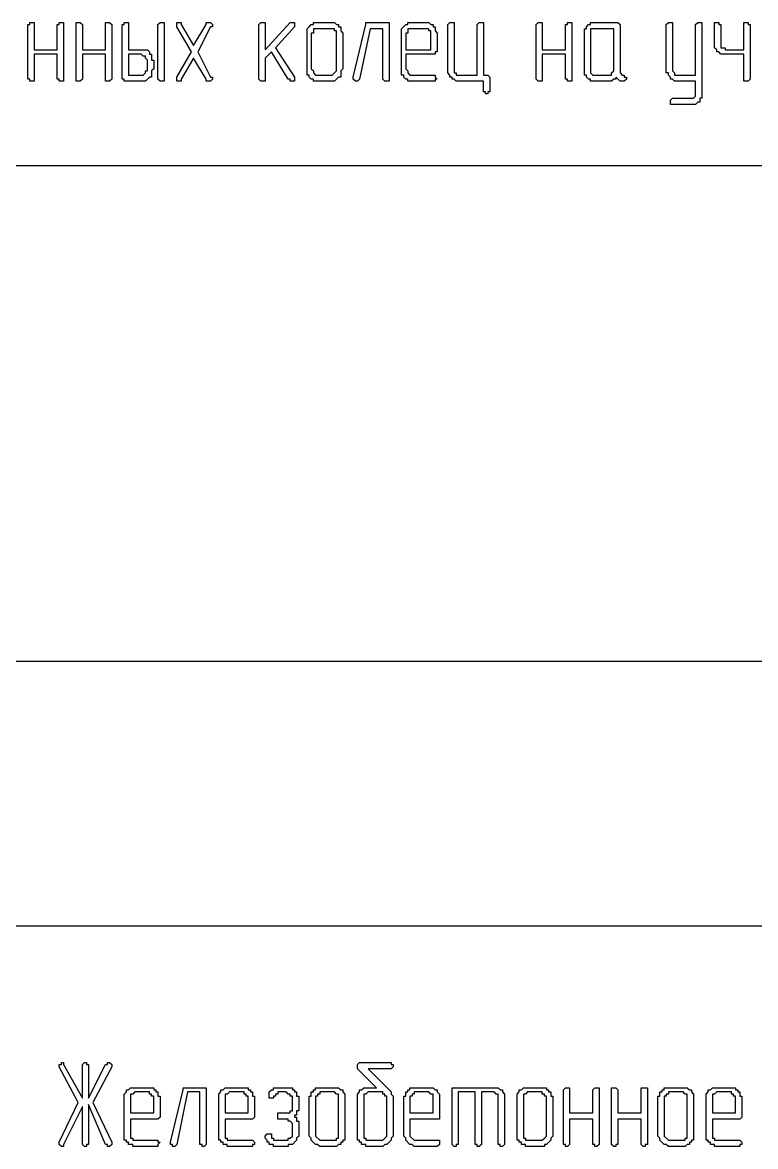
# Model space of a CAD drawing. Header units: millimetres. Extents: x 1 to 1188, y 1 to 840.
# Drawn here: x 1075.09 to 1097.26, y 354.53 to 388.5 of the extents above; entities that cross this region are included whole.
import ezdxf

# ---------------------------------------------------------------- set-up
doc = ezdxf.new("R2010")
doc.units = ezdxf.units.MM
doc.layers.add('GEOMETRY', color=7, linetype='Continuous')

msp = doc.modelspace()

# ---------------------------------------------------------------- linework, layer by layer
at = {"layer": 'GEOMETRY'}
for points in [[(1076.142, 387.675), (1076.142, 388.436), (1076.205, 388.436), (1076.205, 388.501), (1076.332, 388.501), (1076.332, 386.722), (1076.205, 386.722), (1076.205, 386.785), (1076.142, 386.785), (1076.142, 387.547), (1075.443, 387.547), (1075.443, 386.722), (1075.316, 386.722), (1075.316, 386.785), (1075.253, 386.785), (1075.253, 388.436), (1075.316, 388.436), (1075.316, 388.501), (1075.443, 388.501), (1075.443, 387.675)], [(1077.602, 387.675), (1077.602, 388.501), (1077.729, 388.501), (1077.793, 388.436), (1077.793, 386.785), (1077.729, 386.722), (1077.602, 386.722), (1077.602, 387.547), (1076.904, 387.547), (1076.904, 386.785), (1076.84, 386.722), (1076.714, 386.722), (1076.714, 388.501), (1076.84, 388.501), (1076.904, 388.436), (1076.904, 387.675)], [(1078.301, 387.675), (1078.872, 387.675), (1078.935, 387.61), (1078.935, 387.547), (1078.998, 387.547), (1078.998, 387.357), (1079.063, 387.357), (1079.063, 387.103), (1078.998, 387.04), (1078.998, 386.848), (1078.935, 386.848), (1078.808, 386.722), (1078.173, 386.722), (1078.173, 386.785), (1078.11, 386.785), (1078.11, 388.436), (1078.173, 388.436), (1078.173, 388.501), (1078.301, 388.501)], [(1079.38, 386.785), (1079.38, 386.722), (1079.253, 386.722), (1079.19, 386.785), (1079.19, 388.436), (1079.253, 388.501), (1079.38, 388.501)], [(1080.396, 387.61), (1080.777, 386.848), (1080.841, 386.848), (1080.841, 386.785), (1080.777, 386.722), (1080.651, 386.722), (1080.651, 386.785), (1080.269, 387.42), (1079.889, 386.785), (1079.889, 386.722), (1079.76, 386.722), (1079.76, 386.848), (1080.206, 387.61), (1079.76, 388.373), (1079.76, 388.501), (1079.889, 388.501), (1079.889, 388.436), (1080.269, 387.802), (1080.651, 388.436), (1080.651, 388.501), (1080.777, 388.501), (1080.841, 388.436), (1080.841, 388.373), (1080.777, 388.373)], [(1082.745, 387.739), (1083.317, 386.848), (1083.317, 386.722), (1083.19, 386.722), (1083.19, 386.785), (1083.127, 386.785), (1082.619, 387.61), (1082.428, 387.42), (1082.428, 386.722), (1082.302, 386.722), (1082.238, 386.785), (1082.238, 388.436), (1082.302, 388.501), (1082.428, 388.501), (1082.428, 387.675), (1083.19, 388.501), (1083.317, 388.501), (1083.317, 388.373)], [(1084.778, 387.103), (1084.714, 387.04), (1084.714, 386.848), (1084.651, 386.848), (1084.588, 386.785), (1084.523, 386.722), (1083.889, 386.722), (1083.889, 386.785), (1083.826, 386.785), (1083.761, 386.848), (1083.761, 386.913), (1083.698, 386.913), (1083.698, 388.309), (1083.761, 388.373), (1083.826, 388.436), (1083.889, 388.436), (1083.889, 388.501), (1084.523, 388.501), (1084.588, 388.436), (1084.651, 388.436), (1084.651, 388.373), (1084.714, 388.373), (1084.714, 388.246), (1084.778, 388.182)], [(1084.588, 387.103), (1084.588, 388.246), (1084.523, 388.246), (1084.523, 388.309), (1083.889, 388.309), (1083.889, 388.182), (1083.826, 388.182), (1083.826, 387.103), (1083.889, 387.04), (1083.889, 386.977), (1083.952, 386.913), (1084.46, 386.913), (1084.523, 386.977), (1084.588, 387.04)], [(1086.175, 386.785), (1086.175, 386.722), (1086.047, 386.722), (1085.984, 386.785), (1085.984, 388.309), (1085.603, 388.309), (1085.285, 386.785), (1085.222, 386.722), (1085.158, 386.722), (1085.095, 386.785), (1085.095, 386.848), (1085.477, 388.436), (1085.477, 388.501), (1086.175, 388.501)], [(1086.682, 387.547), (1086.682, 387.103), (1086.746, 387.04), (1086.746, 386.977), (1086.809, 386.913), (1087.571, 386.913), (1087.571, 386.848), (1087.635, 386.785), (1087.571, 386.785), (1087.571, 386.722), (1086.746, 386.722), (1086.746, 386.785), (1086.682, 386.785), (1086.619, 386.848), (1086.619, 386.913), (1086.556, 386.913), (1086.556, 388.309), (1086.682, 388.436), (1086.746, 388.436), (1086.746, 388.501), (1087.381, 388.501), (1087.444, 388.436), (1087.508, 388.436), (1087.508, 388.373), (1087.571, 388.373), (1087.571, 388.246), (1087.635, 388.182), (1087.635, 387.61), (1087.571, 387.61), (1087.571, 387.547)], [(1086.682, 387.675), (1087.444, 387.675), (1087.444, 388.246), (1087.381, 388.246), (1087.381, 388.309), (1086.746, 388.309), (1086.746, 388.182), (1086.682, 388.182)], [(1088.842, 386.913), (1088.842, 388.436), (1088.905, 388.501), (1089.032, 388.501), (1089.032, 386.913), (1089.159, 386.913), (1089.222, 386.848), (1089.222, 386.405), (1089.159, 386.405), (1089.159, 386.341), (1089.095, 386.341), (1089.095, 386.405), (1089.032, 386.405), (1089.032, 386.722), (1088.206, 386.722), (1088.143, 386.785), (1088.08, 386.785), (1088.08, 386.848), (1088.016, 386.848), (1088.016, 386.913), (1087.953, 386.977), (1087.953, 388.436), (1088.016, 388.501), (1088.143, 388.501), (1088.143, 386.977), (1088.206, 386.977), (1088.206, 386.913)], [(1091.508, 387.675), (1091.508, 388.436), (1091.572, 388.436), (1091.572, 388.501), (1091.698, 388.501), (1091.698, 386.722), (1091.572, 386.722), (1091.572, 386.785), (1091.508, 386.785), (1091.508, 387.547), (1090.81, 387.547), (1090.81, 386.722), (1090.683, 386.722), (1090.619, 386.785), (1090.619, 388.436), (1090.683, 388.501), (1090.81, 388.501), (1090.81, 387.675)], [(1093.286, 386.913), (1093.286, 386.848), (1093.351, 386.848), (1093.351, 386.785), (1093.286, 386.722), (1093.159, 386.722), (1093.032, 386.848), (1093.032, 386.785), (1092.969, 386.785), (1092.906, 386.722), (1092.27, 386.722), (1092.27, 386.785), (1092.207, 386.785), (1092.144, 386.848), (1092.144, 386.913), (1092.08, 386.913), (1092.08, 388.309), (1092.144, 388.309), (1092.144, 388.373), (1092.207, 388.436), (1092.27, 388.436), (1092.27, 388.501), (1093.096, 388.501), (1093.159, 388.436), (1093.159, 386.977), (1093.223, 386.913)], [(1092.969, 387.103), (1092.969, 388.309), (1092.27, 388.309), (1092.27, 386.977), (1092.334, 386.913), (1092.906, 386.913), (1092.906, 386.977), (1092.969, 387.04)], [(1095.445, 386.722), (1094.81, 386.722), (1094.747, 386.785), (1094.683, 386.785), (1094.683, 386.848), (1094.62, 386.913), (1094.62, 386.977), (1094.556, 386.977), (1094.556, 388.436), (1094.62, 388.501), (1094.747, 388.501), (1094.747, 387.04), (1094.81, 386.977), (1094.81, 386.913), (1095.445, 386.913), (1095.445, 388.436), (1095.509, 388.501), (1095.635, 388.501), (1095.635, 386.214), (1095.572, 386.214), (1095.572, 386.088), (1095.509, 386.088), (1095.445, 386.023), (1094.683, 386.023), (1094.683, 386.151), (1094.747, 386.214), (1095.382, 386.214), (1095.445, 386.278)], [(1096.906, 387.675), (1096.906, 388.501), (1097.033, 388.501), (1097.033, 388.436), (1097.096, 388.436), (1097.096, 386.785), (1097.033, 386.722), (1096.906, 386.722), (1096.906, 387.547), (1096.207, 387.547), (1096.144, 387.61), (1096.081, 387.61), (1096.081, 387.675), (1096.017, 387.739), (1096.017, 388.501), (1096.144, 388.501), (1096.144, 388.436), (1096.207, 388.436), (1096.207, 387.739), (1096.334, 387.739), (1096.334, 387.675)], [(1078.301, 387.547), (1078.301, 386.913), (1078.745, 386.913), (1078.808, 386.977), (1078.808, 387.04), (1078.872, 387.04), (1078.872, 387.357), (1078.808, 387.42), (1078.808, 387.484), (1078.745, 387.484), (1078.681, 387.547)], [(1077.094, 355.989), (1077.602, 357.004), (1077.666, 357.004), (1077.666, 357.068), (1077.729, 357.068), (1077.793, 357.004), (1077.793, 356.941), (1077.221, 355.86), (1077.793, 354.655), (1077.793, 354.591), (1077.729, 354.528), (1077.666, 354.528), (1077.666, 354.591), (1077.602, 354.591), (1077.094, 355.797), (1077.094, 354.591), (1077.031, 354.591), (1077.031, 354.528), (1076.967, 354.528), (1076.904, 354.591), (1076.904, 355.734), (1076.332, 354.591), (1076.332, 354.528), (1076.269, 354.528), (1076.205, 354.591), (1076.205, 354.655), (1076.777, 355.86), (1076.205, 356.941), (1076.205, 357.004), (1076.269, 357.004), (1076.269, 357.068), (1076.332, 357.068), (1076.332, 357.004), (1076.904, 355.989), (1076.904, 357.004), (1076.967, 357.068), (1077.031, 357.068), (1077.031, 357.004), (1077.094, 357.004)], [(1086.175, 356.242), (1086.239, 356.179), (1086.239, 356.115), (1086.302, 356.052), (1086.302, 354.845), (1086.239, 354.781), (1086.239, 354.718), (1086.175, 354.655), (1086.11, 354.591), (1086.047, 354.591), (1085.984, 354.528), (1085.477, 354.528), (1085.477, 354.591), (1085.348, 354.591), (1085.348, 354.655), (1085.285, 354.655), (1085.285, 354.718), (1085.222, 354.718), (1085.222, 356.115), (1085.285, 356.179), (1085.285, 356.242), (1085.348, 356.242), (1085.413, 356.306), (1085.794, 356.306), (1085.222, 356.877), (1085.222, 357.004), (1085.285, 357.068), (1086.239, 357.068), (1086.239, 357.004), (1086.302, 357.004), (1086.302, 356.941), (1086.239, 356.877), (1085.54, 356.877)], [(1078.364, 355.353), (1078.364, 354.781), (1078.428, 354.781), (1078.428, 354.718), (1079.19, 354.718), (1079.19, 354.655), (1079.253, 354.655), (1079.19, 354.591), (1079.19, 354.528), (1078.428, 354.528), (1078.428, 354.591), (1078.301, 354.591), (1078.301, 354.655), (1078.238, 354.655), (1078.238, 354.718), (1078.173, 354.718), (1078.173, 356.115), (1078.238, 356.179), (1078.238, 356.242), (1078.301, 356.242), (1078.364, 356.306), (1079.063, 356.306), (1079.063, 356.242), (1079.127, 356.242), (1079.127, 356.179), (1079.19, 356.179), (1079.19, 356.052), (1079.253, 356.052), (1079.253, 355.417), (1079.19, 355.353)], [(1078.364, 355.544), (1079.063, 355.544), (1079.063, 356.052), (1078.998, 356.052), (1078.998, 356.115), (1078.935, 356.115), (1078.935, 356.179), (1078.491, 356.179), (1078.428, 356.115), (1078.364, 356.115)], [(1080.651, 354.655), (1080.651, 354.591), (1080.586, 354.528), (1080.523, 354.528), (1080.523, 354.591), (1080.459, 354.591), (1080.459, 356.179), (1080.079, 356.179), (1079.76, 354.591), (1079.697, 354.528), (1079.634, 354.528), (1079.634, 354.591), (1079.57, 354.591), (1079.57, 354.655), (1079.952, 356.242), (1079.952, 356.306), (1080.651, 356.306)], [(1081.221, 355.353), (1081.221, 354.781), (1081.285, 354.781), (1081.285, 354.718), (1082.047, 354.718), (1082.11, 354.655), (1082.11, 354.591), (1082.047, 354.591), (1082.047, 354.528), (1081.285, 354.528), (1081.285, 354.591), (1081.158, 354.591), (1081.158, 354.655), (1081.094, 354.655), (1081.094, 354.718), (1081.031, 354.718), (1081.031, 356.115), (1081.094, 356.179), (1081.094, 356.242), (1081.158, 356.242), (1081.221, 356.306), (1081.92, 356.306), (1081.92, 356.242), (1081.983, 356.242), (1081.983, 356.179), (1082.047, 356.179), (1082.047, 356.052), (1082.11, 356.052), (1082.11, 355.417), (1082.047, 355.353)], [(1081.221, 355.544), (1081.92, 355.544), (1081.92, 356.052), (1081.856, 356.052), (1081.856, 356.115), (1081.793, 356.115), (1081.793, 356.179), (1081.348, 356.179), (1081.285, 356.115), (1081.221, 356.115)], [(1083.317, 355.417), (1083.381, 355.417), (1083.381, 355.29), (1083.444, 355.29), (1083.444, 354.845), (1083.381, 354.781), (1083.381, 354.718), (1083.254, 354.591), (1083.127, 354.591), (1083.127, 354.528), (1082.682, 354.528), (1082.682, 354.591), (1082.555, 354.591), (1082.555, 354.655), (1082.492, 354.655), (1082.492, 354.718), (1082.428, 354.781), (1082.428, 354.845), (1082.492, 354.908), (1082.619, 354.908), (1082.619, 354.781), (1082.682, 354.781), (1082.682, 354.718), (1083.127, 354.718), (1083.127, 354.781), (1083.19, 354.781), (1083.254, 354.845), (1083.254, 355.227), (1083.19, 355.29), (1083.127, 355.29), (1083.127, 355.353), (1082.809, 355.353), (1082.809, 355.544), (1083.19, 355.544), (1083.19, 355.607), (1083.254, 355.607), (1083.254, 356.052), (1083.19, 356.052), (1083.19, 356.115), (1083.127, 356.115), (1083.064, 356.179), (1082.809, 356.179), (1082.809, 356.115), (1082.745, 356.115), (1082.745, 356.052), (1082.682, 356.052), (1082.682, 355.989), (1082.555, 355.989), (1082.555, 356.179), (1082.619, 356.242), (1082.682, 356.242), (1082.682, 356.306), (1083.254, 356.306), (1083.254, 356.242), (1083.317, 356.242), (1083.317, 356.179), (1083.381, 356.179), (1083.381, 356.052), (1083.444, 356.052), (1083.444, 355.607), (1083.381, 355.607), (1083.381, 355.48), (1083.317, 355.48)], [(1084.841, 354.908), (1084.841, 354.718), (1084.778, 354.718), (1084.778, 354.655), (1084.714, 354.655), (1084.714, 354.591), (1084.651, 354.591), (1084.588, 354.528), (1084.079, 354.528), (1084.016, 354.591), (1083.952, 354.591), (1083.826, 354.718), (1083.826, 354.781), (1083.761, 354.845), (1083.761, 356.052), (1083.826, 356.052), (1083.826, 356.179), (1083.889, 356.179), (1083.889, 356.242), (1083.952, 356.242), (1083.952, 356.306), (1084.651, 356.306), (1084.714, 356.242), (1084.778, 356.242), (1084.778, 356.179), (1084.841, 356.115)], [(1084.651, 354.908), (1084.651, 356.115), (1084.588, 356.115), (1084.523, 356.179), (1084.079, 356.179), (1084.079, 356.115), (1084.016, 356.115), (1084.016, 356.052), (1083.952, 356.052), (1083.952, 354.845), (1084.079, 354.718), (1084.588, 354.718), (1084.588, 354.781), (1084.651, 354.781)], [(1086.11, 354.908), (1086.11, 356.052), (1086.047, 356.052), (1086.047, 356.115), (1085.984, 356.115), (1085.984, 356.179), (1085.54, 356.179), (1085.477, 356.115), (1085.413, 356.115), (1085.413, 354.781), (1085.477, 354.781), (1085.477, 354.718), (1085.984, 354.718), (1086.11, 354.845)], [(1086.809, 355.353), (1086.809, 354.845), (1086.936, 354.718), (1087.698, 354.718), (1087.698, 354.591), (1087.635, 354.528), (1086.936, 354.528), (1086.873, 354.591), (1086.809, 354.591), (1086.682, 354.718), (1086.682, 354.781), (1086.619, 354.845), (1086.619, 356.052), (1086.682, 356.052), (1086.682, 356.179), (1086.746, 356.179), (1086.746, 356.242), (1086.809, 356.242), (1086.809, 356.306), (1087.508, 356.306), (1087.571, 356.242), (1087.635, 356.242), (1087.635, 356.179), (1087.698, 356.115), (1087.698, 355.353)], [(1086.809, 355.544), (1087.508, 355.544), (1087.508, 356.115), (1087.444, 356.115), (1087.381, 356.179), (1086.936, 356.179), (1086.936, 356.115), (1086.873, 356.115), (1086.873, 356.052), (1086.809, 356.052)], [(1088.778, 356.179), (1088.27, 356.179), (1088.27, 354.591), (1088.206, 354.591), (1088.206, 354.528), (1088.143, 354.528), (1088.08, 354.591), (1088.08, 356.306), (1089.477, 356.306), (1089.54, 356.242), (1089.604, 356.242), (1089.604, 356.179), (1089.667, 356.115), (1089.667, 354.591), (1089.604, 354.528), (1089.54, 354.528), (1089.54, 354.591), (1089.477, 354.591), (1089.477, 356.115), (1089.414, 356.115), (1089.35, 356.179), (1088.969, 356.179), (1088.969, 354.591), (1088.905, 354.528), (1088.842, 354.528), (1088.842, 354.591), (1088.778, 354.591)], [(1091.128, 354.908), (1091.128, 354.845), (1091.064, 354.781), (1091.064, 354.718), (1090.938, 354.591), (1090.873, 354.591), (1090.873, 354.528), (1090.302, 354.528), (1090.302, 354.591), (1090.176, 354.591), (1090.176, 354.655), (1090.111, 354.655), (1090.111, 354.718), (1090.048, 354.718), (1090.048, 356.115), (1090.111, 356.179), (1090.111, 356.242), (1090.176, 356.242), (1090.239, 356.306), (1090.938, 356.306), (1090.938, 356.242), (1091.001, 356.242), (1091.001, 356.179), (1091.064, 356.179), (1091.064, 356.052), (1091.128, 356.052)], [(1090.938, 354.908), (1090.938, 356.052), (1090.873, 356.052), (1090.873, 356.115), (1090.81, 356.115), (1090.81, 356.179), (1090.366, 356.179), (1090.302, 356.115), (1090.239, 356.115), (1090.239, 354.781), (1090.302, 354.781), (1090.302, 354.718), (1090.81, 354.718), (1090.873, 354.781), (1090.938, 354.845)], [(1092.334, 355.544), (1092.334, 356.242), (1092.397, 356.306), (1092.525, 356.306), (1092.525, 354.591), (1092.46, 354.528), (1092.397, 354.528), (1092.397, 354.591), (1092.334, 354.591), (1092.334, 355.353), (1091.635, 355.353), (1091.635, 354.591), (1091.572, 354.528), (1091.508, 354.528), (1091.508, 354.591), (1091.445, 354.591), (1091.445, 356.242), (1091.508, 356.306), (1091.635, 356.306), (1091.635, 355.544)], [(1093.794, 355.544), (1093.794, 356.306), (1093.985, 356.306), (1093.985, 354.591), (1093.921, 354.591), (1093.921, 354.528), (1093.858, 354.528), (1093.794, 354.591), (1093.794, 355.353), (1093.096, 355.353), (1093.096, 354.591), (1093.032, 354.591), (1093.032, 354.528), (1092.969, 354.528), (1092.906, 354.591), (1092.906, 356.306), (1093.032, 356.306), (1093.096, 356.242), (1093.096, 355.544)], [(1095.382, 354.908), (1095.382, 354.718), (1095.319, 354.718), (1095.319, 354.655), (1095.255, 354.655), (1095.255, 354.591), (1095.192, 354.591), (1095.128, 354.528), (1094.62, 354.528), (1094.556, 354.591), (1094.493, 354.591), (1094.366, 354.718), (1094.366, 354.781), (1094.303, 354.845), (1094.303, 356.052), (1094.366, 356.052), (1094.366, 356.179), (1094.43, 356.179), (1094.43, 356.242), (1094.493, 356.242), (1094.493, 356.306), (1095.192, 356.306), (1095.255, 356.242), (1095.319, 356.242), (1095.319, 356.179), (1095.382, 356.115)], [(1095.192, 354.908), (1095.192, 356.115), (1095.128, 356.115), (1095.065, 356.179), (1094.62, 356.179), (1094.62, 356.115), (1094.556, 356.115), (1094.556, 356.052), (1094.493, 356.052), (1094.493, 354.845), (1094.62, 354.718), (1095.128, 354.718), (1095.128, 354.781), (1095.192, 354.781)], [(1095.954, 355.353), (1095.954, 354.781), (1096.017, 354.781), (1096.017, 354.718), (1096.779, 354.718), (1096.843, 354.655), (1096.843, 354.591), (1096.779, 354.591), (1096.779, 354.528), (1096.017, 354.528), (1096.017, 354.591), (1095.89, 354.591), (1095.89, 354.655), (1095.827, 354.655), (1095.827, 354.718), (1095.764, 354.718), (1095.764, 356.115), (1095.827, 356.179), (1095.827, 356.242), (1095.89, 356.242), (1095.954, 356.306), (1096.652, 356.306), (1096.652, 356.242), (1096.716, 356.242), (1096.716, 356.179), (1096.779, 356.179), (1096.779, 356.052), (1096.843, 356.052), (1096.843, 355.417), (1096.779, 355.353)], [(1095.954, 355.544), (1096.652, 355.544), (1096.652, 356.052), (1096.589, 356.052), (1096.589, 356.115), (1096.526, 356.115), (1096.526, 356.179), (1096.081, 356.179), (1096.017, 356.115), (1095.954, 356.115)]]:
    msp.add_lwpolyline(points, close=True, dxfattribs=at)
for points in [[(999.752, 384.182), (1184.727, 384.182)], [(999.752, 369.196), (1184.727, 369.196)], [(999.752, 361.195), (1184.727, 361.195)]]:
    msp.add_lwpolyline(points, dxfattribs=at)

doc.saveas('drawing.dxf')
